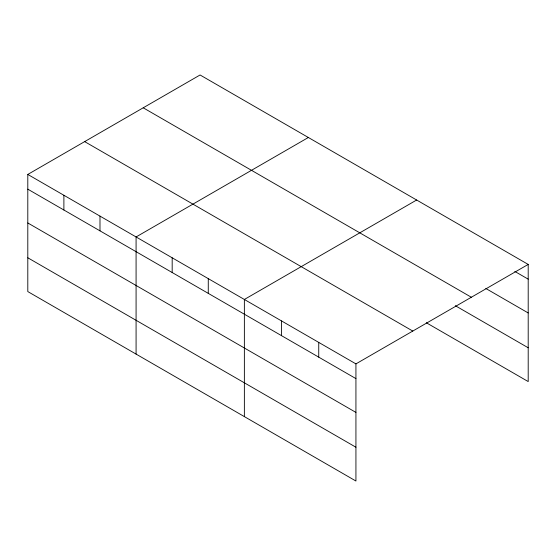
<?xml version="1.0" encoding="UTF-8"?>
<svg xmlns="http://www.w3.org/2000/svg" width="556" height="556" viewBox="0 0 556 556"><rect width="100%" height="100%" fill="white"/><g stroke="black" fill="none" stroke-linecap="round" stroke-linejoin="round"><path stroke-width="0.83" d="M355.93 412.413L355.93 363.881L27.8 174.438L27.8 291.58L355.93 481.023L355.93 412.413L27.8 222.963M426.306 322.737L528.2 381.562L528.2 264.42L200.07 74.977L27.8 174.438M308.351 137.492L136.081 236.953L136.081 354.096M416.639 200.014L244.369 299.469L244.369 416.611M355.93 363.881L528.2 264.42M514.814 271.425L528.2 279.154M485.805 288.474L528.2 312.952M143.219 107.801L471.349 297.245M455.308 305.689L528.2 347.771M84.651 141.613L412.781 331.056M27.8 189.172L355.93 378.615M27.8 257.782L355.93 447.226M318.741 342.413L318.741 357.147M281.551 320.937L281.551 335.678M208.271 278.632L208.271 293.366M172.179 257.789L172.179 272.523M99.99 216.117L99.99 230.851M63.891 195.274L63.891 210.008"/></g></svg>
